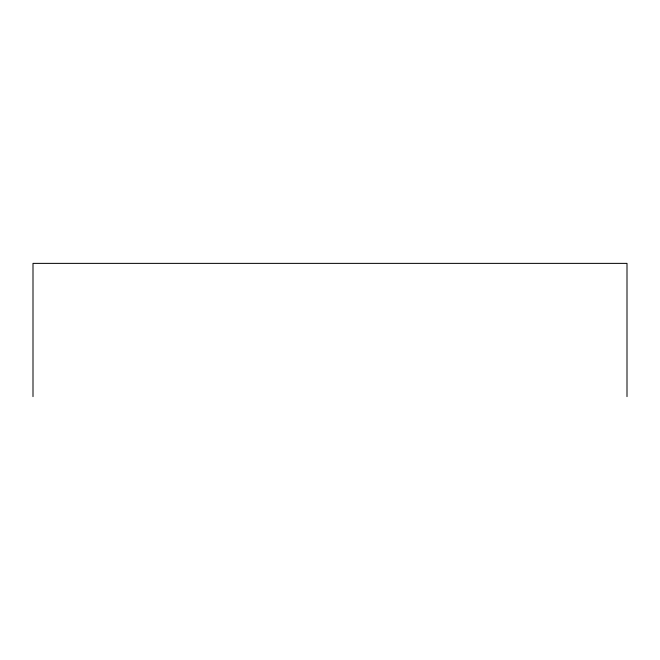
<?xml version="1.0" encoding="UTF-8"?>
<svg xmlns="http://www.w3.org/2000/svg" width="660" height="660" viewBox="0 0 660 660"><rect width="100%" height="100%" fill="white"/><g stroke="black" fill="none" stroke-linecap="round" stroke-linejoin="round"><path stroke-width="0.99" d="M627 396.627L627 263.373L33 263.373L33 396.627"/></g></svg>
